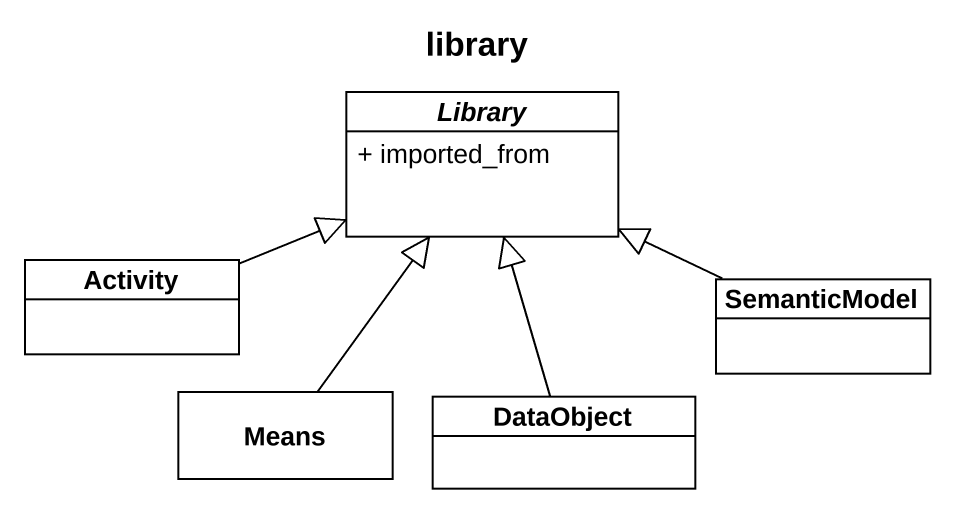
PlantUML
@startuml
title library
hide circle
hide empty members
skinparam classAttributeIconSize 0
abstract class Library #FFFFFF {
  + imported_from
}
class Activity #FFFFFF
class SemanticModel #FFFFFF
class Means #FFFFFF
class DataObject #FFFFFF
Activity -right-|> Library
SemanticModel -left-|> Library
Means -up-|> Library
DataObject -up-|> Library
@enduml
